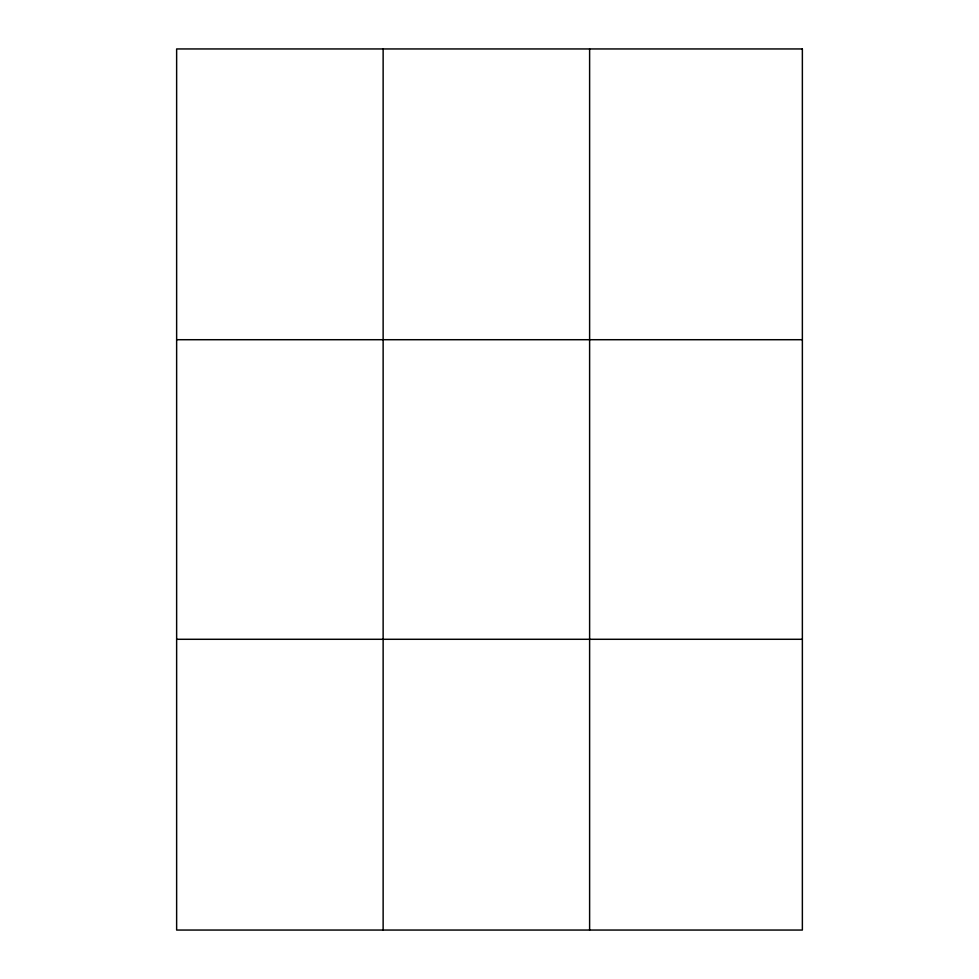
<?xml version="1.0" encoding="UTF-8"?>
<svg xmlns="http://www.w3.org/2000/svg" width="979" height="979" viewBox="0 0 979 979"><rect width="100%" height="100%" fill="white"/><g stroke="black" fill="none" stroke-linecap="round" stroke-linejoin="round"><path stroke-width="1.47" d="M383.132 930.05L383.132 48.95M589.615 930.05L589.615 48.95M176.636 339.713L802.364 339.713M176.636 639.287L802.364 639.287M802.364 48.95L802.364 930.05L176.636 930.05L176.636 48.95L802.364 48.95"/></g></svg>
